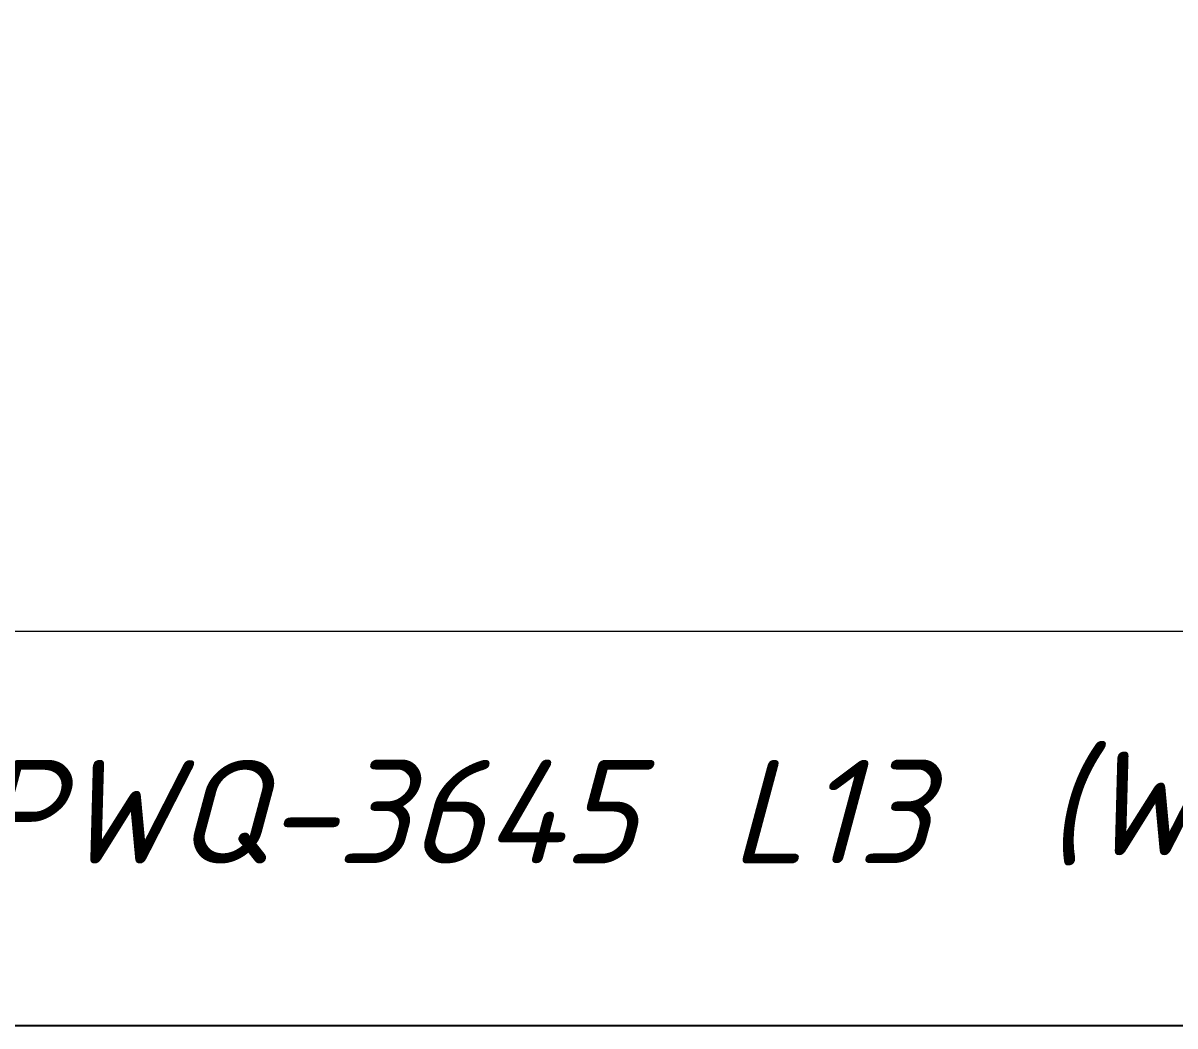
# Model space of a CAD drawing. Header units: millimetres. Extents: x 0 to 182016, y 11 to 3710.
# Drawn here: x 75825 to 76409, y 11 to 519 of the extents above; entities that cross this region are included whole.
import ezdxf

# ---------------------------------------------------------------- set-up
doc = ezdxf.new("R2010")
doc.units = ezdxf.units.MM
doc.styles.add('ROMANS', font='stylu.ttf', dxfattribs={"oblique": 15})

# ---------------------------------------------------------------- blocks, each defined once
blk = doc.blocks.new('Užsakymo nr')
at = {"color": 0, "lineweight": 0, "insert": (5198.67, 20217.84), "char_height": 52.5384, "width": 1187.4054, "attachment_point": 1, "style": 'ROMANS'}
blk.add_mtext('{\\fISOCPEUR|b0|i0|c0|p34;\\C256;PWQ-3645}', dxfattribs=at)

msp = doc.modelspace()

# ---------------------------------------------------------------- linework, layer by layer
at = {"lineweight": 0}
msp.add_line((78714.8515202, 210.9357406), (75014.3912358, 210.9357406), dxfattribs=at)
msp.add_lwpolyline([(78714.8515202, 3710.4502728), (78714.8515202, 10.9108603), (73215.5361774, 10.9108603), (73215.5361774, 3710.4502728)], close=True)

# ---------------------------------------------------------------- block references
at = {"color": 1}
msp.add_blockref('Užsakymo nr', (70601.7424313, -20072.0125467), dxfattribs=at)

# ---------------------------------------------------------------- texts
at = {"color": 0, "lineweight": 0, "char_height": 52.538446824, "attachment_point": 1, "style": 'ROMANS'}
for s, insert, width in [('{\\fISOCPEUR|b0|i0|c186|p34;\\C256;(W13 1F Front Landing) }', (76343.4605704, 150.0321815), 1707.405476263), ('{\\fISOCPEUR|b0|i0|c186|p34;\\C256;L13 }', (76183.7887711, 145.8257351), 130.666239348)]:
    msp.add_mtext(s, dxfattribs=dict(at, insert=insert, width=width))

doc.saveas('drawing.dxf')
